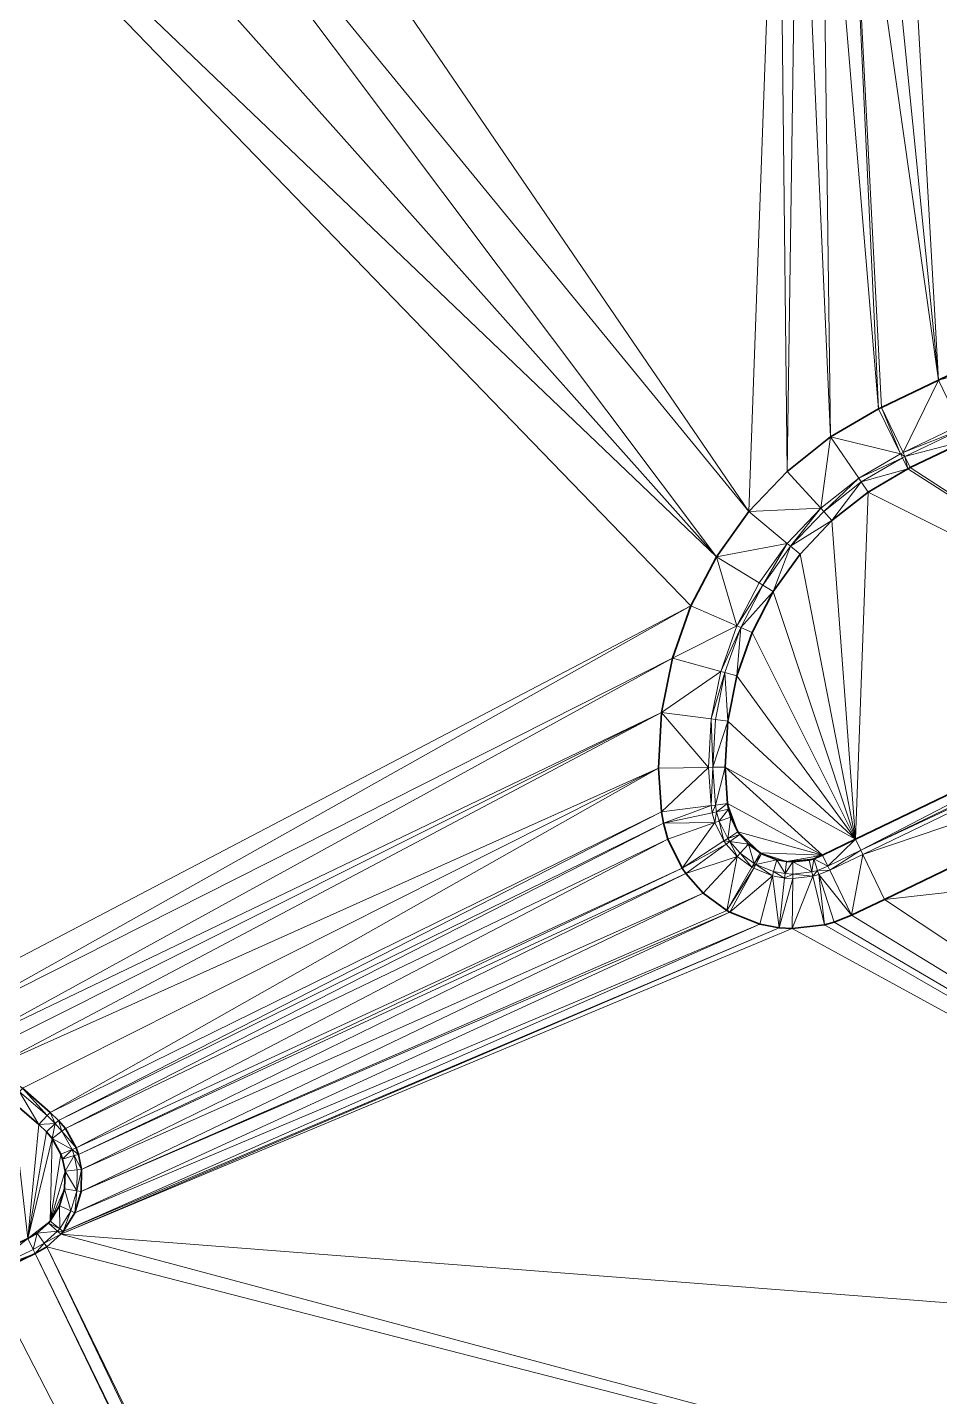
# Model space of a CAD drawing. Header units: metres. Extents: x 246428 to 246884, y 7418966 to 7419490.
# Drawn here: x 246597.16 to 246605.38, y 7419373.82 to 7419386.15 of the extents above; entities that cross this region are included whole.
import ezdxf

# ---------------------------------------------------------------- set-up
doc = ezdxf.new("R2010")
doc.units = ezdxf.units.M
doc.linetypes.add('blank name', pattern=[0])
doc.layers.add('_12D_UNMAPPED', color=7, linetype='Continuous')
for name, color, linetype, lineweight, true_color in [('KERB_BACK', 7, 'Continuous', 35, 0x5fd2ff), ('KERB_LINE', 7, 'Continuous', 18, 0xb9b9b9), ('KERB_LIP', 7, 'Continuous', 35, 0x5fd2ff), ('KERB_TOP', 7, 'Continuous', 18, 0xb9b9b9)]:
    doc.layers.add(name, color=color, linetype=linetype, lineweight=lineweight, true_color=true_color)

msp = doc.modelspace()

# ---------------------------------------------------------------- linework, layer by layer
at = {"layer": '_12D_UNMAPPED', "color": 3, "linetype": 'blank name', "lineweight": 0}
for points in [[(246596.469, 7419390.562, 32.833), (246597.369, 7419390.996, 32.858), (246603.657, 7419381.79, 33.062)], [(246603.657, 7419381.79, 33.062), (246597.369, 7419390.996, 32.858), (246603.926, 7419389.2, 33.049)], [(246595.568, 7419390.128, 32.809), (246596.469, 7419390.562, 32.833), (246603.366, 7419381.383, 33.054)], [(246596.469, 7419390.562, 32.833), (246603.657, 7419381.79, 33.062), (246603.366, 7419381.383, 33.054)], [(246594.667, 7419389.693, 32.785), (246595.568, 7419390.128, 32.809), (246603.366, 7419381.383, 33.054)], [(246595.918, 7419377.162, 32.854), (246594.667, 7419389.693, 32.785), (246603.136, 7419380.94, 33.05)], [(246594.667, 7419389.693, 32.785), (246603.366, 7419381.383, 33.054), (246603.136, 7419380.94, 33.05)], [(246604.002, 7419382.151, 33.07), (246603.657, 7419381.79, 33.062), (246603.926, 7419389.2, 33.049)], [(246604.002, 7419382.151, 33.07), (246603.926, 7419389.2, 33.049), (246604.101, 7419389.022, 33.055)], [(246604.394, 7419382.461, 33.081), (246604.002, 7419382.151, 33.07), (246604.101, 7419389.022, 33.055)], [(246604.394, 7419382.461, 33.081), (246604.101, 7419389.022, 33.055), (246604.309, 7419388.884, 33.061)], [(246604.825, 7419382.713, 33.092), (246604.309, 7419388.884, 33.061), (246604.541, 7419388.792, 33.067)], [(246604.825, 7419382.713, 33.092), (246604.394, 7419382.461, 33.081), (246604.309, 7419388.884, 33.061)], [(246605.366, 7419382.973, 33.107), (246604.851, 7419382.725, 33.093), (246604.541, 7419388.792, 33.067)], [(246605.366, 7419382.973, 33.107), (246604.541, 7419388.792, 33.067), (246604.787, 7419388.751, 33.074)], [(246604.851, 7419382.725, 33.093), (246604.825, 7419382.713, 33.092), (246604.541, 7419388.792, 33.067)], [(246607.527, 7419384.016, 33.191), (246605.037, 7419388.761, 33.081), (246605.279, 7419388.822, 33.088)], [(246607.527, 7419384.016, 33.191), (246605.279, 7419388.822, 33.088), (246605.386, 7419388.867, 33.091)], [(246605.366, 7419382.973, 33.107), (246604.787, 7419388.751, 33.074), (246605.037, 7419388.761, 33.081)], [(246607.527, 7419384.016, 33.191), (246605.366, 7419382.973, 33.107), (246605.037, 7419388.761, 33.081)], [(246605.366, 7419382.973, 33.107), (246607.527, 7419384.016, 33.191), (246607.723, 7419383.611, 33.205)], [(246605.366, 7419382.973, 33.107), (246607.723, 7419383.611, 33.205), (246605.561, 7419382.568, 33.121)], [(246604.851, 7419382.725, 33.093), (246605.366, 7419382.973, 33.107), (246605.046, 7419382.32, 33.107)], [(246605.366, 7419382.973, 33.107), (246605.561, 7419382.568, 33.121), (246605.046, 7419382.32, 33.107)], [(246604.394, 7419382.461, 33.081), (246604.825, 7419382.713, 33.092), (246605.024, 7419382.309, 33.106)], [(246604.825, 7419382.713, 33.092), (246604.851, 7419382.725, 33.093), (246605.024, 7419382.309, 33.106)], [(246604.851, 7419382.725, 33.093), (246605.046, 7419382.32, 33.107), (246605.024, 7419382.309, 33.106)], [(246605.046, 7419382.32, 33.107), (246605.561, 7419382.568, 33.121), (246605.578, 7419382.532, 33.271)], [(246605.046, 7419382.32, 33.107), (246605.578, 7419382.532, 33.271), (246605.063, 7419382.284, 33.257)], [(246605.063, 7419382.284, 33.257), (246605.578, 7419382.532, 33.271), (246605.626, 7419382.433, 33.271)], [(246604.002, 7419382.151, 33.07), (246604.394, 7419382.461, 33.081), (246604.305, 7419381.819, 33.084)], [(246604.394, 7419382.461, 33.081), (246604.647, 7419382.089, 33.095), (246604.305, 7419381.819, 33.084)], [(246604.394, 7419382.461, 33.081), (246605.024, 7419382.309, 33.106), (246604.647, 7419382.089, 33.095)], [(246605.063, 7419382.284, 33.257), (246605.626, 7419382.433, 33.271), (246605.111, 7419382.185, 33.257)], [(246605.111, 7419382.185, 33.257), (246605.626, 7419382.433, 33.271), (246607.859, 7419380.401, 33.357)], [(246604.647, 7419382.089, 33.095), (246605.024, 7419382.309, 33.106), (246605.042, 7419382.273, 33.256)], [(246604.647, 7419382.089, 33.095), (246605.042, 7419382.273, 33.256), (246604.669, 7419382.056, 33.245)], [(246604.669, 7419382.056, 33.245), (246605.042, 7419382.273, 33.256), (246605.09, 7419382.174, 33.256)], [(246605.024, 7419382.309, 33.106), (246605.046, 7419382.32, 33.107), (246605.063, 7419382.284, 33.257)], [(246605.024, 7419382.309, 33.106), (246605.063, 7419382.284, 33.257), (246605.042, 7419382.273, 33.256)], [(246605.042, 7419382.273, 33.256), (246605.063, 7419382.284, 33.257), (246605.09, 7419382.174, 33.256)], [(246605.063, 7419382.284, 33.257), (246605.111, 7419382.185, 33.257), (246605.09, 7419382.174, 33.256)], [(246603.657, 7419381.79, 33.062), (246604.002, 7419382.151, 33.07), (246604.305, 7419381.819, 33.084)], [(246604.669, 7419382.056, 33.245), (246605.09, 7419382.174, 33.256), (246604.731, 7419381.965, 33.245)], [(246604.731, 7419381.965, 33.245), (246605.09, 7419382.174, 33.256), (246607.859, 7419380.401, 33.357)], [(246605.09, 7419382.174, 33.256), (246605.111, 7419382.185, 33.257), (246607.859, 7419380.401, 33.357)], [(246604.305, 7419381.819, 33.084), (246604.647, 7419382.089, 33.095), (246604.332, 7419381.789, 33.234)], [(246604.647, 7419382.089, 33.095), (246604.669, 7419382.056, 33.245), (246604.332, 7419381.789, 33.234)], [(246604.332, 7419381.789, 33.234), (246604.669, 7419382.056, 33.245), (246604.406, 7419381.708, 33.234)], [(246604.669, 7419382.056, 33.245), (246604.731, 7419381.965, 33.245), (246604.406, 7419381.708, 33.234)], [(246604.406, 7419381.708, 33.234), (246604.731, 7419381.965, 33.245), (246604.619, 7419378.839, 33.27)], [(246604.619, 7419378.839, 33.27), (246604.731, 7419381.965, 33.245), (246607.859, 7419380.401, 33.357)], [(246603.366, 7419381.383, 33.054), (246603.657, 7419381.79, 33.062), (246604.004, 7419381.503, 33.076)], [(246603.657, 7419381.79, 33.062), (246604.305, 7419381.819, 33.084), (246604.004, 7419381.503, 33.076)], [(246604.004, 7419381.503, 33.076), (246604.305, 7419381.819, 33.084), (246604.034, 7419381.477, 33.226)], [(246604.305, 7419381.819, 33.084), (246604.332, 7419381.789, 33.234), (246604.034, 7419381.477, 33.226)], [(246604.034, 7419381.477, 33.226), (246604.332, 7419381.789, 33.234), (246604.406, 7419381.708, 33.234)], [(246604.034, 7419381.477, 33.226), (246604.406, 7419381.708, 33.234), (246604.119, 7419381.407, 33.226)], [(246604.119, 7419381.407, 33.226), (246604.406, 7419381.708, 33.234), (246604.619, 7419378.839, 33.27)], [(246603.366, 7419381.383, 33.054), (246604.004, 7419381.503, 33.076), (246603.75, 7419381.148, 33.068)], [(246603.75, 7419381.148, 33.068), (246604.004, 7419381.503, 33.076), (246603.784, 7419381.127, 33.218)], [(246604.004, 7419381.503, 33.076), (246604.034, 7419381.477, 33.226), (246603.784, 7419381.127, 33.218)], [(246603.784, 7419381.127, 33.218), (246604.034, 7419381.477, 33.226), (246603.878, 7419381.07, 33.218)], [(246604.034, 7419381.477, 33.226), (246604.119, 7419381.407, 33.226), (246603.878, 7419381.07, 33.218)], [(246603.878, 7419381.07, 33.218), (246604.119, 7419381.407, 33.226), (246604.619, 7419378.839, 33.27)], [(246603.136, 7419380.94, 33.05), (246603.366, 7419381.383, 33.054), (246603.549, 7419380.761, 33.064)], [(246603.366, 7419381.383, 33.054), (246603.75, 7419381.148, 33.068), (246603.549, 7419380.761, 33.064)], [(246603.549, 7419380.761, 33.064), (246603.75, 7419381.148, 33.068), (246603.784, 7419381.127, 33.218)], [(246603.549, 7419380.761, 33.064), (246603.784, 7419381.127, 33.218), (246603.585, 7419380.745, 33.214)], [(246603.585, 7419380.745, 33.214), (246603.784, 7419381.127, 33.218), (246603.878, 7419381.07, 33.218)], [(246603.585, 7419380.745, 33.214), (246603.878, 7419381.07, 33.218), (246603.686, 7419380.701, 33.214)], [(246603.686, 7419380.701, 33.214), (246603.878, 7419381.07, 33.218), (246604.619, 7419378.839, 33.27)], [(246596.238, 7419377.07, 32.863), (246595.918, 7419377.162, 32.854), (246603.136, 7419380.94, 33.05)], [(246596.238, 7419377.07, 32.863), (246603.136, 7419380.94, 33.05), (246602.97, 7419380.469, 33.046)], [(246602.97, 7419380.469, 33.046), (246603.136, 7419380.94, 33.05), (246603.549, 7419380.761, 33.064)], [(246602.97, 7419380.469, 33.046), (246603.549, 7419380.761, 33.064), (246603.404, 7419380.35, 33.06)], [(246603.404, 7419380.35, 33.06), (246603.549, 7419380.761, 33.064), (246603.585, 7419380.745, 33.214)], [(246603.404, 7419380.35, 33.06), (246603.585, 7419380.745, 33.214), (246603.442, 7419380.339, 33.21)], [(246603.442, 7419380.339, 33.21), (246603.585, 7419380.745, 33.214), (246603.548, 7419380.31, 33.21)], [(246603.585, 7419380.745, 33.214), (246603.686, 7419380.701, 33.214), (246603.548, 7419380.31, 33.21)], [(246603.548, 7419380.31, 33.21), (246603.686, 7419380.701, 33.214), (246604.619, 7419378.839, 33.27)], [(246596.547, 7419376.945, 32.873), (246596.238, 7419377.07, 32.863), (246602.97, 7419380.469, 33.046)], [(246596.547, 7419376.945, 32.873), (246602.97, 7419380.469, 33.046), (246602.871, 7419379.979, 33.045)], [(246602.871, 7419379.979, 33.045), (246602.97, 7419380.469, 33.046), (246603.404, 7419380.35, 33.06)], [(246602.871, 7419379.979, 33.045), (246603.404, 7419380.35, 33.06), (246603.318, 7419379.922, 33.059)], [(246603.318, 7419379.922, 33.059), (246603.404, 7419380.35, 33.06), (246603.442, 7419380.339, 33.21)], [(246603.318, 7419379.922, 33.059), (246603.442, 7419380.339, 33.21), (246603.357, 7419379.917, 33.209)], [(246603.357, 7419379.917, 33.209), (246603.442, 7419380.339, 33.21), (246603.467, 7419379.903, 33.209)], [(246603.442, 7419380.339, 33.21), (246603.548, 7419380.31, 33.21), (246603.467, 7419379.903, 33.209)], [(246603.467, 7419379.903, 33.209), (246603.548, 7419380.31, 33.21), (246604.619, 7419378.839, 33.27)], [(246604.667, 7419378.74, 33.27), (246604.619, 7419378.839, 33.27), (246607.859, 7419380.401, 33.357)], [(246607.906, 7419380.302, 33.357), (246604.667, 7419378.74, 33.27), (246607.859, 7419380.401, 33.357)], [(246607.924, 7419380.266, 33.207), (246604.667, 7419378.74, 33.27), (246607.906, 7419380.302, 33.357)], [(246607.924, 7419380.266, 33.207), (246604.684, 7419378.703, 33.12), (246604.667, 7419378.74, 33.27)], [(246608.119, 7419379.861, 33.193), (246604.684, 7419378.703, 33.12), (246607.924, 7419380.266, 33.207)], [(246596.675, 7419376.881, 32.877), (246596.547, 7419376.945, 32.873), (246602.871, 7419379.979, 33.045)], [(246596.84, 7419376.786, 32.881), (246596.675, 7419376.881, 32.877), (246602.871, 7419379.979, 33.045)], [(246596.84, 7419376.786, 32.881), (246602.871, 7419379.979, 33.045), (246602.843, 7419379.48, 33.045)], [(246602.843, 7419379.48, 33.045), (246602.871, 7419379.979, 33.045), (246603.293, 7419379.486, 33.059)], [(246602.871, 7419379.979, 33.045), (246603.318, 7419379.922, 33.059), (246603.293, 7419379.486, 33.059)], [(246603.293, 7419379.486, 33.059), (246603.318, 7419379.922, 33.059), (246603.333, 7419379.487, 33.209)], [(246603.318, 7419379.922, 33.059), (246603.357, 7419379.917, 33.209), (246603.333, 7419379.487, 33.209)], [(246603.333, 7419379.487, 33.209), (246603.357, 7419379.917, 33.209), (246603.467, 7419379.903, 33.209)], [(246603.333, 7419379.487, 33.209), (246603.467, 7419379.903, 33.209), (246603.443, 7419379.488, 33.209)], [(246603.443, 7419379.488, 33.209), (246603.467, 7419379.903, 33.209), (246604.619, 7419378.839, 33.27)], [(246608.119, 7419379.861, 33.193), (246604.88, 7419378.298, 33.106), (246604.684, 7419378.703, 33.12)], [(246604.88, 7419378.298, 33.106), (246608.119, 7419379.861, 33.193), (246608.827, 7419378.739, 33.216)], [(246597.115, 7419376.598, 32.889), (246596.84, 7419376.786, 32.881), (246602.843, 7419379.48, 33.045)], [(246597.367, 7419376.38, 32.898), (246597.115, 7419376.598, 32.889), (246602.843, 7419379.48, 33.045)], [(246597.367, 7419376.38, 32.898), (246602.843, 7419379.48, 33.045), (246602.87, 7419379.086, 33.046)], [(246602.87, 7419379.086, 33.046), (246602.843, 7419379.48, 33.045), (246603.293, 7419379.486, 33.059)], [(246602.87, 7419379.086, 33.046), (246603.293, 7419379.486, 33.059), (246603.317, 7419379.142, 33.06)], [(246603.317, 7419379.142, 33.06), (246603.293, 7419379.486, 33.059), (246603.333, 7419379.487, 33.209)], [(246603.317, 7419379.142, 33.06), (246603.333, 7419379.487, 33.209), (246603.356, 7419379.147, 33.21)], [(246603.356, 7419379.147, 33.21), (246603.333, 7419379.487, 33.209), (246603.443, 7419379.488, 33.209)], [(246603.356, 7419379.147, 33.21), (246603.443, 7419379.488, 33.209), (246603.465, 7419379.161, 33.21)], [(246604.321, 7419378.695, 33.262), (246603.443, 7419379.488, 33.209), (246604.619, 7419378.839, 33.27)], [(246603.465, 7419379.161, 33.21), (246603.443, 7419379.488, 33.209), (246604.321, 7419378.695, 33.262)], [(246597.44, 7419376.308, 32.9), (246597.367, 7419376.38, 32.898), (246602.87, 7419379.086, 33.046)], [(246597.44, 7419376.308, 32.9), (246602.87, 7419379.086, 33.046), (246602.888, 7419378.983, 33.047)], [(246602.888, 7419378.983, 33.047), (246602.87, 7419379.086, 33.046), (246603.317, 7419379.142, 33.06)], [(246602.888, 7419378.983, 33.047), (246603.317, 7419379.142, 33.06), (246603.328, 7419379.078, 33.061)], [(246602.888, 7419378.983, 33.047), (246603.328, 7419379.078, 33.061), (246603.352, 7419378.989, 33.063)], [(246603.328, 7419379.078, 33.061), (246603.317, 7419379.142, 33.06), (246603.356, 7419379.147, 33.21)], [(246603.328, 7419379.078, 33.061), (246603.356, 7419379.147, 33.21), (246603.367, 7419379.086, 33.211)], [(246603.352, 7419378.989, 33.063), (246603.328, 7419379.078, 33.061), (246603.367, 7419379.086, 33.211)], [(246603.352, 7419378.989, 33.063), (246603.367, 7419379.086, 33.211), (246603.39, 7419379.002, 33.213)], [(246603.367, 7419379.086, 33.211), (246603.356, 7419379.147, 33.21), (246603.465, 7419379.161, 33.21)], [(246603.367, 7419379.086, 33.211), (246603.465, 7419379.161, 33.21), (246603.474, 7419379.109, 33.211)], [(246603.39, 7419379.002, 33.213), (246603.367, 7419379.086, 33.211), (246603.474, 7419379.109, 33.211)], [(246603.39, 7419379.002, 33.213), (246603.474, 7419379.109, 33.211), (246603.494, 7419379.039, 33.213)], [(246603.474, 7419379.109, 33.211), (246603.465, 7419379.161, 33.21), (246603.559, 7419378.907, 33.217)], [(246603.559, 7419378.907, 33.217), (246603.465, 7419379.161, 33.21), (246604.321, 7419378.695, 33.262)], [(246603.494, 7419379.039, 33.213), (246603.474, 7419379.109, 33.211), (246603.559, 7419378.907, 33.217)], [(246597.504, 7419376.234, 32.902), (246597.44, 7419376.308, 32.9), (246602.888, 7419378.983, 33.047)], [(246597.504, 7419376.234, 32.902), (246602.888, 7419378.983, 33.047), (246602.927, 7419378.841, 33.049)], [(246602.927, 7419378.841, 33.049), (246602.888, 7419378.983, 33.047), (246603.352, 7419378.989, 33.063)], [(246603.057, 7419378.578, 33.053), (246602.927, 7419378.841, 33.049), (246603.352, 7419378.989, 33.063)], [(246603.057, 7419378.578, 33.053), (246603.352, 7419378.989, 33.063), (246603.433, 7419378.825, 33.067)], [(246603.433, 7419378.825, 33.067), (246603.352, 7419378.989, 33.063), (246603.39, 7419379.002, 33.213)], [(246603.467, 7419378.847, 33.217), (246603.39, 7419379.002, 33.213), (246603.494, 7419379.039, 33.213)], [(246603.433, 7419378.825, 33.067), (246603.39, 7419379.002, 33.213), (246603.467, 7419378.847, 33.217)], [(246603.467, 7419378.847, 33.217), (246603.494, 7419379.039, 33.213), (246603.559, 7419378.907, 33.217)], [(246597.601, 7419376.06, 32.905), (246597.504, 7419376.234, 32.902), (246602.927, 7419378.841, 33.049)], [(246597.601, 7419376.06, 32.905), (246602.927, 7419378.841, 33.049), (246603.057, 7419378.578, 33.053)], [(246603.057, 7419378.578, 33.053), (246603.433, 7419378.825, 33.067), (246603.454, 7419378.794, 33.068)], [(246603.433, 7419378.825, 33.067), (246603.467, 7419378.847, 33.217), (246603.487, 7419378.818, 33.218)], [(246603.454, 7419378.794, 33.068), (246603.433, 7419378.825, 33.067), (246603.487, 7419378.818, 33.218)], [(246603.552, 7419378.685, 33.074), (246603.454, 7419378.794, 33.068), (246603.487, 7419378.818, 33.218)], [(246603.467, 7419378.847, 33.217), (246603.559, 7419378.907, 33.217), (246603.576, 7419378.883, 33.218)], [(246603.487, 7419378.818, 33.218), (246603.467, 7419378.847, 33.217), (246603.576, 7419378.883, 33.218)], [(246603.487, 7419378.818, 33.218), (246603.576, 7419378.883, 33.218), (246603.654, 7419378.795, 33.224)], [(246603.552, 7419378.685, 33.074), (246603.487, 7419378.818, 33.218), (246603.579, 7419378.714, 33.224)], [(246603.579, 7419378.714, 33.224), (246603.487, 7419378.818, 33.218), (246603.654, 7419378.795, 33.224)], [(246603.576, 7419378.883, 33.218), (246603.559, 7419378.907, 33.217), (246603.654, 7419378.795, 33.224)], [(246603.654, 7419378.795, 33.224), (246603.559, 7419378.907, 33.217), (246603.76, 7419378.716, 33.23)], [(246603.76, 7419378.716, 33.23), (246603.559, 7419378.907, 33.217), (246604.321, 7419378.695, 33.262)], [(246604.369, 7419378.596, 33.262), (246604.321, 7419378.695, 33.262), (246604.619, 7419378.839, 33.27)], [(246604.667, 7419378.74, 33.27), (246604.369, 7419378.596, 33.262), (246604.619, 7419378.839, 33.27)], [(246603.09, 7419378.53, 33.054), (246603.057, 7419378.578, 33.053), (246603.454, 7419378.794, 33.068)], [(246603.09, 7419378.53, 33.054), (246603.454, 7419378.794, 33.068), (246603.552, 7419378.685, 33.074)], [(246603.246, 7419378.354, 33.06), (246603.09, 7419378.53, 33.054), (246603.552, 7419378.685, 33.074)], [(246603.459, 7419378.197, 33.066), (246603.246, 7419378.354, 33.06), (246603.552, 7419378.685, 33.074)], [(246603.459, 7419378.197, 33.066), (246603.552, 7419378.685, 33.074), (246603.685, 7419378.587, 33.08)], [(246603.685, 7419378.587, 33.08), (246603.552, 7419378.685, 33.074), (246603.579, 7419378.714, 33.224)], [(246603.705, 7419378.621, 33.23), (246603.579, 7419378.714, 33.224), (246603.654, 7419378.795, 33.224)], [(246603.685, 7419378.587, 33.08), (246603.579, 7419378.714, 33.224), (246603.705, 7419378.621, 33.23)], [(246603.705, 7419378.621, 33.23), (246603.654, 7419378.795, 33.224), (246603.76, 7419378.716, 33.23)], [(246603.705, 7419378.621, 33.23), (246603.76, 7419378.716, 33.23), (246603.773, 7419378.709, 33.23)], [(246603.72, 7419378.613, 33.23), (246603.705, 7419378.621, 33.23), (246603.773, 7419378.709, 33.23)], [(246603.72, 7419378.613, 33.23), (246603.773, 7419378.709, 33.23), (246603.909, 7419378.655, 33.239)], [(246603.773, 7419378.709, 33.23), (246603.76, 7419378.716, 33.23), (246603.909, 7419378.655, 33.239)], [(246603.909, 7419378.655, 33.239), (246603.76, 7419378.716, 33.23), (246603.996, 7419378.639, 33.243)], [(246603.996, 7419378.639, 33.243), (246603.76, 7419378.716, 33.23), (246604.321, 7419378.695, 33.262)], [(246604.243, 7419378.664, 33.257), (246603.996, 7419378.639, 33.243), (246604.321, 7419378.695, 33.262)], [(246604.369, 7419378.596, 33.262), (246604.243, 7419378.664, 33.257), (246604.321, 7419378.695, 33.262)], [(246604.387, 7419378.56, 33.112), (246604.369, 7419378.596, 33.262), (246604.667, 7419378.74, 33.27)], [(246604.684, 7419378.703, 33.12), (246604.387, 7419378.56, 33.112), (246604.667, 7419378.74, 33.27)], [(246604.582, 7419378.155, 33.098), (246604.387, 7419378.56, 33.112), (246604.684, 7419378.703, 33.12)], [(246604.88, 7419378.298, 33.106), (246604.582, 7419378.155, 33.098), (246604.684, 7419378.703, 33.12)], [(246610.999, 7419374.235, 33.29), (246604.88, 7419378.298, 33.106), (246608.827, 7419378.739, 33.216)], [(246597.621, 7419376.002, 32.906), (246597.601, 7419376.06, 32.905), (246603.057, 7419378.578, 33.053)], [(246597.621, 7419376.002, 32.906), (246603.057, 7419378.578, 33.053), (246603.09, 7419378.53, 33.054)], [(246603.459, 7419378.197, 33.066), (246603.685, 7419378.587, 33.08), (246603.701, 7419378.578, 33.08)], [(246603.485, 7419378.183, 33.066), (246603.459, 7419378.197, 33.066), (246603.701, 7419378.578, 33.08)], [(246603.485, 7419378.183, 33.066), (246603.701, 7419378.578, 33.08), (246603.871, 7419378.51, 33.089)], [(246603.685, 7419378.587, 33.08), (246603.705, 7419378.621, 33.23), (246603.72, 7419378.613, 33.23)], [(246603.701, 7419378.578, 33.08), (246603.685, 7419378.587, 33.08), (246603.72, 7419378.613, 33.23)], [(246603.871, 7419378.51, 33.089), (246603.701, 7419378.578, 33.08), (246603.72, 7419378.613, 33.23)], [(246603.881, 7419378.549, 33.239), (246603.72, 7419378.613, 33.23), (246603.909, 7419378.655, 33.239)], [(246603.871, 7419378.51, 33.089), (246603.72, 7419378.613, 33.23), (246603.881, 7419378.549, 33.239)], [(246603.984, 7419378.53, 33.243), (246603.881, 7419378.549, 33.239), (246603.909, 7419378.655, 33.239)], [(246603.984, 7419378.53, 33.243), (246603.909, 7419378.655, 33.239), (246603.996, 7419378.639, 33.243)], [(246603.984, 7419378.53, 33.243), (246603.996, 7419378.639, 33.243), (246604.054, 7419378.636, 33.247)], [(246604.053, 7419378.526, 33.247), (246603.984, 7419378.53, 33.243), (246604.054, 7419378.636, 33.247)], [(246604.2, 7419378.652, 33.255), (246603.996, 7419378.639, 33.243), (246604.243, 7419378.664, 33.257)], [(246604.054, 7419378.636, 33.247), (246603.996, 7419378.639, 33.243), (246604.2, 7419378.652, 33.255)], [(246604.226, 7419378.545, 33.255), (246604.053, 7419378.526, 33.247), (246604.054, 7419378.636, 33.247)], [(246604.226, 7419378.545, 33.255), (246604.054, 7419378.636, 33.247), (246604.2, 7419378.652, 33.255)], [(246604.226, 7419378.545, 33.255), (246604.2, 7419378.652, 33.255), (246604.243, 7419378.664, 33.257)], [(246604.276, 7419378.559, 33.257), (246604.226, 7419378.545, 33.255), (246604.243, 7419378.664, 33.257)], [(246604.235, 7419378.506, 33.105), (246604.226, 7419378.545, 33.255), (246604.276, 7419378.559, 33.257)], [(246604.288, 7419378.521, 33.107), (246604.235, 7419378.506, 33.105), (246604.276, 7419378.559, 33.257)], [(246604.369, 7419378.596, 33.262), (246604.276, 7419378.559, 33.257), (246604.243, 7419378.664, 33.257)], [(246604.387, 7419378.56, 33.112), (246604.276, 7419378.559, 33.257), (246604.369, 7419378.596, 33.262)], [(246604.387, 7419378.56, 33.112), (246604.288, 7419378.521, 33.107), (246604.276, 7419378.559, 33.257)], [(246604.582, 7419378.155, 33.098), (246604.288, 7419378.521, 33.107), (246604.387, 7419378.56, 33.112)], [(246597.649, 7419375.867, 32.906), (246597.621, 7419376.002, 32.906), (246603.09, 7419378.53, 33.054)], [(246597.649, 7419375.867, 32.906), (246603.09, 7419378.53, 33.054), (246603.246, 7419378.354, 33.06)], [(246603.757, 7419378.075, 33.075), (246603.485, 7419378.183, 33.066), (246603.871, 7419378.51, 33.089)], [(246603.931, 7419378.043, 33.079), (246603.757, 7419378.075, 33.075), (246603.871, 7419378.51, 33.089)], [(246603.979, 7419378.49, 33.093), (246603.871, 7419378.51, 33.089), (246603.881, 7419378.549, 33.239)], [(246603.931, 7419378.043, 33.079), (246603.871, 7419378.51, 33.089), (246603.979, 7419378.49, 33.093)], [(246603.979, 7419378.49, 33.093), (246603.881, 7419378.549, 33.239), (246603.984, 7419378.53, 33.243)], [(246603.931, 7419378.043, 33.079), (246603.979, 7419378.49, 33.093), (246604.053, 7419378.486, 33.097)], [(246604.048, 7419378.036, 33.083), (246603.931, 7419378.043, 33.079), (246604.053, 7419378.486, 33.097)], [(246603.979, 7419378.49, 33.093), (246603.984, 7419378.53, 33.243), (246604.053, 7419378.526, 33.247)], [(246604.053, 7419378.486, 33.097), (246603.979, 7419378.49, 33.093), (246604.053, 7419378.526, 33.247)], [(246604.34, 7419378.068, 33.091), (246604.048, 7419378.036, 33.083), (246604.235, 7419378.506, 33.105)], [(246604.048, 7419378.036, 33.083), (246604.053, 7419378.486, 33.097), (246604.235, 7419378.506, 33.105)], [(246604.235, 7419378.506, 33.105), (246604.053, 7419378.526, 33.247), (246604.226, 7419378.545, 33.255)], [(246604.235, 7419378.506, 33.105), (246604.053, 7419378.486, 33.097), (246604.053, 7419378.526, 33.247)], [(246604.34, 7419378.068, 33.091), (246604.235, 7419378.506, 33.105), (246604.288, 7419378.521, 33.107)], [(246604.425, 7419378.092, 33.093), (246604.34, 7419378.068, 33.091), (246604.288, 7419378.521, 33.107)], [(246604.582, 7419378.155, 33.098), (246604.425, 7419378.092, 33.093), (246604.288, 7419378.521, 33.107)], [(246597.645, 7419375.668, 32.905), (246597.649, 7419375.867, 32.906), (246603.246, 7419378.354, 33.06)], [(246597.645, 7419375.668, 32.905), (246603.246, 7419378.354, 33.06), (246603.459, 7419378.197, 33.066)], [(246597.645, 7419375.668, 32.905), (246603.459, 7419378.197, 33.066), (246603.485, 7419378.183, 33.066)], [(246610.999, 7419374.235, 33.29), (246604.582, 7419378.155, 33.098), (246604.88, 7419378.298, 33.106)], [(246597.483, 7419375.307, 32.904), (246597.588, 7419375.476, 32.904), (246603.757, 7419378.075, 33.075)], [(246597.483, 7419375.307, 32.904), (246603.757, 7419378.075, 33.075), (246603.931, 7419378.043, 33.079)], [(246597.588, 7419375.476, 32.904), (246603.485, 7419378.183, 33.066), (246603.757, 7419378.075, 33.075)], [(246597.588, 7419375.476, 32.904), (246597.645, 7419375.668, 32.905), (246603.485, 7419378.183, 33.066)], [(246610.999, 7419374.235, 33.29), (246604.048, 7419378.036, 33.083), (246604.34, 7419378.068, 33.091)], [(246610.999, 7419374.235, 33.29), (246604.34, 7419378.068, 33.091), (246604.425, 7419378.092, 33.093)], [(246610.999, 7419374.235, 33.29), (246604.425, 7419378.092, 33.093), (246604.582, 7419378.155, 33.098)], [(246597.462, 7419375.284, 32.903), (246597.483, 7419375.307, 32.904), (246603.931, 7419378.043, 33.079)], [(246597.462, 7419375.284, 32.903), (246603.931, 7419378.043, 33.079), (246604.048, 7419378.036, 33.083)], [(246610.999, 7419374.235, 33.29), (246597.462, 7419375.284, 32.903), (246604.048, 7419378.036, 33.083)], [(246597.115, 7419376.598, 32.889), (246597.34, 7419376.352, 33.048), (246597.09, 7419376.566, 33.039)], [(246597.115, 7419376.598, 32.889), (246597.367, 7419376.38, 32.898), (246597.34, 7419376.352, 33.048)], [(246597.164, 7419375.244, 33.047), (246596.736, 7419375.037, 33.036), (246597.023, 7419376.479, 33.039)], [(246597.09, 7419376.566, 33.039), (246597.264, 7419376.272, 33.048), (246597.023, 7419376.479, 33.039)], [(246597.264, 7419376.272, 33.048), (246597.164, 7419375.244, 33.047), (246597.023, 7419376.479, 33.039)], [(246597.09, 7419376.566, 33.039), (246597.34, 7419376.352, 33.048), (246597.264, 7419376.272, 33.048)], [(246597.34, 7419376.352, 33.048), (246597.411, 7419376.281, 33.05), (246597.264, 7419376.272, 33.048)], [(246597.367, 7419376.38, 32.898), (246597.411, 7419376.281, 33.05), (246597.34, 7419376.352, 33.048)], [(246597.367, 7419376.38, 32.898), (246597.44, 7419376.308, 32.9), (246597.411, 7419376.281, 33.05)], [(246597.333, 7419376.204, 33.05), (246597.164, 7419375.244, 33.047), (246597.264, 7419376.272, 33.048)], [(246597.411, 7419376.281, 33.05), (246597.333, 7419376.204, 33.05), (246597.264, 7419376.272, 33.048)], [(246597.411, 7419376.281, 33.05), (246597.384, 7419376.144, 33.052), (246597.333, 7419376.204, 33.05)], [(246597.411, 7419376.281, 33.05), (246597.472, 7419376.21, 33.052), (246597.384, 7419376.144, 33.052)], [(246597.44, 7419376.308, 32.9), (246597.472, 7419376.21, 33.052), (246597.411, 7419376.281, 33.05)], [(246597.44, 7419376.308, 32.9), (246597.504, 7419376.234, 32.902), (246597.472, 7419376.21, 33.052)], [(246597.504, 7419376.234, 32.902), (246597.601, 7419376.06, 32.905), (246597.472, 7419376.21, 33.052)], [(246597.384, 7419376.144, 33.052), (246597.164, 7419375.244, 33.047), (246597.333, 7419376.204, 33.05)], [(246597.367, 7419375.402, 33.054), (246597.164, 7419375.244, 33.047), (246597.384, 7419376.144, 33.052)], [(246597.462, 7419376.005, 33.055), (246597.367, 7419375.402, 33.054), (246597.384, 7419376.144, 33.052)], [(246597.472, 7419376.21, 33.052), (246597.564, 7419376.046, 33.055), (246597.384, 7419376.144, 33.052)], [(246597.564, 7419376.046, 33.055), (246597.462, 7419376.005, 33.055), (246597.384, 7419376.144, 33.052)], [(246597.601, 7419376.06, 32.905), (246597.564, 7419376.046, 33.055), (246597.472, 7419376.21, 33.052)], [(246597.5, 7419375.85, 33.056), (246597.367, 7419375.402, 33.054), (246597.462, 7419376.005, 33.055)], [(246597.564, 7419376.046, 33.055), (246597.478, 7419375.959, 33.056), (246597.462, 7419376.005, 33.055)], [(246597.478, 7419375.959, 33.056), (246597.5, 7419375.85, 33.056), (246597.462, 7419376.005, 33.055)], [(246597.564, 7419376.046, 33.055), (246597.583, 7419375.991, 33.056), (246597.478, 7419375.959, 33.056)], [(246597.583, 7419375.991, 33.056), (246597.5, 7419375.85, 33.056), (246597.478, 7419375.959, 33.056)], [(246597.583, 7419375.991, 33.056), (246597.609, 7419375.863, 33.056), (246597.5, 7419375.85, 33.056)], [(246597.601, 7419376.06, 32.905), (246597.621, 7419376.002, 32.906), (246597.564, 7419376.046, 33.055)], [(246597.621, 7419376.002, 32.906), (246597.583, 7419375.991, 33.056), (246597.564, 7419376.046, 33.055)], [(246597.621, 7419376.002, 32.906), (246597.649, 7419375.867, 32.906), (246597.583, 7419375.991, 33.056)], [(246597.649, 7419375.867, 32.906), (246597.609, 7419375.863, 33.056), (246597.583, 7419375.991, 33.056)], [(246597.496, 7419375.691, 33.055), (246597.367, 7419375.402, 33.054), (246597.5, 7419375.85, 33.056)], [(246597.605, 7419375.674, 33.055), (246597.496, 7419375.691, 33.055), (246597.5, 7419375.85, 33.056)], [(246597.609, 7419375.863, 33.056), (246597.605, 7419375.674, 33.055), (246597.5, 7419375.85, 33.056)], [(246597.649, 7419375.867, 32.906), (246597.605, 7419375.674, 33.055), (246597.609, 7419375.863, 33.056)], [(246597.649, 7419375.867, 32.906), (246597.645, 7419375.668, 32.905), (246597.605, 7419375.674, 33.055)], [(246597.451, 7419375.538, 33.054), (246597.367, 7419375.402, 33.054), (246597.496, 7419375.691, 33.055)], [(246597.551, 7419375.493, 33.054), (246597.451, 7419375.538, 33.054), (246597.496, 7419375.691, 33.055)], [(246597.605, 7419375.674, 33.055), (246597.551, 7419375.493, 33.054), (246597.496, 7419375.691, 33.055)], [(246597.588, 7419375.476, 32.904), (246597.551, 7419375.493, 33.054), (246597.605, 7419375.674, 33.055)], [(246597.645, 7419375.668, 32.905), (246597.588, 7419375.476, 32.904), (246597.605, 7419375.674, 33.055)], [(246597.452, 7419375.333, 33.054), (246597.367, 7419375.402, 33.054), (246597.451, 7419375.538, 33.054)], [(246597.551, 7419375.493, 33.054), (246597.452, 7419375.333, 33.054), (246597.451, 7419375.538, 33.054)], [(246597.483, 7419375.307, 32.904), (246597.452, 7419375.333, 33.054), (246597.551, 7419375.493, 33.054)], [(246597.588, 7419375.476, 32.904), (246597.483, 7419375.307, 32.904), (246597.551, 7419375.493, 33.054)], [(246597.25, 7419375.294, 33.05), (246597.164, 7419375.244, 33.047), (246597.367, 7419375.402, 33.054)], [(246597.351, 7419375.384, 33.053), (246597.25, 7419375.294, 33.05), (246597.367, 7419375.402, 33.054)], [(246597.433, 7419375.31, 33.053), (246597.25, 7419375.294, 33.05), (246597.351, 7419375.384, 33.053)], [(246597.452, 7419375.333, 33.054), (246597.351, 7419375.384, 33.053), (246597.367, 7419375.402, 33.054)], [(246597.452, 7419375.333, 33.054), (246597.433, 7419375.31, 33.053), (246597.351, 7419375.384, 33.053)], [(246596.783, 7419374.938, 33.036), (246596.736, 7419375.037, 33.036), (246597.164, 7419375.244, 33.047)], [(246597.212, 7419375.145, 33.047), (246596.783, 7419374.938, 33.036), (246597.164, 7419375.244, 33.047)], [(246597.212, 7419375.145, 33.047), (246597.164, 7419375.244, 33.047), (246597.25, 7419375.294, 33.05)], [(246597.313, 7419375.204, 33.05), (246597.212, 7419375.145, 33.047), (246597.25, 7419375.294, 33.05)], [(246597.433, 7419375.31, 33.053), (246597.313, 7419375.204, 33.05), (246597.25, 7419375.294, 33.05)], [(246597.462, 7419375.284, 32.903), (246597.313, 7419375.204, 33.05), (246597.433, 7419375.31, 33.053)], [(246597.462, 7419375.284, 32.903), (246597.336, 7419375.171, 32.9), (246597.313, 7419375.204, 33.05)], [(246612.423, 7419371.282, 33.339), (246597.336, 7419375.171, 32.9), (246597.462, 7419375.284, 32.903)], [(246597.483, 7419375.307, 32.904), (246597.433, 7419375.31, 33.053), (246597.452, 7419375.333, 33.054)], [(246597.483, 7419375.307, 32.904), (246597.462, 7419375.284, 32.903), (246597.433, 7419375.31, 33.053)], [(246610.999, 7419374.235, 33.29), (246612.423, 7419371.282, 33.339), (246597.462, 7419375.284, 32.903)], [(246597.23, 7419375.109, 32.897), (246596.783, 7419374.938, 33.036), (246597.212, 7419375.145, 33.047)], [(246597.23, 7419375.109, 32.897), (246596.801, 7419374.902, 32.886), (246596.783, 7419374.938, 33.036)], [(246605.141, 7419358.718, 33.167), (246596.801, 7419374.902, 32.886), (246597.23, 7419375.109, 32.897)], [(246597.23, 7419375.109, 32.897), (246597.212, 7419375.145, 33.047), (246597.313, 7419375.204, 33.05)], [(246597.336, 7419375.171, 32.9), (246597.23, 7419375.109, 32.897), (246597.313, 7419375.204, 33.05)], [(246605.202, 7419358.743, 33.168), (246597.23, 7419375.109, 32.897), (246597.336, 7419375.171, 32.9)], [(246605.202, 7419358.743, 33.168), (246605.141, 7419358.718, 33.167), (246597.23, 7419375.109, 32.897)], [(246605.329, 7419358.773, 33.172), (246605.202, 7419358.743, 33.168), (246597.336, 7419375.171, 32.9)], [(246612.423, 7419371.282, 33.339), (246605.329, 7419358.773, 33.172), (246597.336, 7419375.171, 32.9)], [(246605.141, 7419358.718, 33.167), (246595.9, 7419374.467, 32.861), (246596.801, 7419374.902, 32.886)], [(246601.598, 7419357.009, 33.071), (246594.999, 7419374.033, 32.837), (246595.9, 7419374.467, 32.861)], [(246605.141, 7419358.718, 33.167), (246601.598, 7419357.009, 33.071), (246595.9, 7419374.467, 32.861)], [(246601.598, 7419357.009, 33.071), (246594.099, 7419373.599, 32.813), (246594.999, 7419374.033, 32.837)]]:
    msp.add_3dface(points, dxfattribs=at)
at = {"layer": 'KERB_BACK'}
for points in [[(246605.626, 7419382.433, 33.271), (246605.111, 7419382.185, 33.257), (246605.09, 7419382.174, 33.256), (246604.731, 7419381.965, 33.245), (246604.406, 7419381.708, 33.234), (246604.119, 7419381.407, 33.226), (246603.878, 7419381.07, 33.218), (246603.686, 7419380.701, 33.214), (246603.548, 7419380.31, 33.21), (246603.467, 7419379.903, 33.209), (246603.443, 7419379.488, 33.209), (246603.465, 7419379.161, 33.21), (246603.474, 7419379.109, 33.211), (246603.494, 7419379.039, 33.213), (246603.559, 7419378.907, 33.217), (246603.576, 7419378.883, 33.218), (246603.654, 7419378.795, 33.224), (246603.76, 7419378.716, 33.23), (246603.773, 7419378.709, 33.23), (246603.909, 7419378.655, 33.239), (246603.996, 7419378.639, 33.243), (246604.054, 7419378.636, 33.247), (246604.2, 7419378.652, 33.255), (246604.243, 7419378.664, 33.257), (246604.321, 7419378.695, 33.262), (246604.619, 7419378.839, 33.27), (246607.859, 7419380.401, 33.357)], [(246596.736, 7419375.037, 33.036), (246597.164, 7419375.244, 33.047), (246597.25, 7419375.294, 33.05), (246597.351, 7419375.384, 33.053), (246597.367, 7419375.402, 33.054), (246597.451, 7419375.538, 33.054), (246597.496, 7419375.691, 33.055), (246597.5, 7419375.85, 33.056), (246597.478, 7419375.959, 33.056), (246597.462, 7419376.005, 33.055), (246597.384, 7419376.144, 33.052), (246597.333, 7419376.204, 33.05), (246597.264, 7419376.272, 33.048), (246597.023, 7419376.479, 33.039)]]:
    msp.add_polyline3d(points, dxfattribs=at)
at = {"layer": 'KERB_LINE'}
for points in [[(246605.561, 7419382.568, 33.121), (246605.046, 7419382.32, 33.107), (246605.024, 7419382.309, 33.106), (246604.647, 7419382.089, 33.095), (246604.305, 7419381.819, 33.084), (246604.004, 7419381.503, 33.076), (246603.75, 7419381.148, 33.068), (246603.549, 7419380.761, 33.064), (246603.404, 7419380.35, 33.06), (246603.318, 7419379.922, 33.059), (246603.293, 7419379.486, 33.059), (246603.317, 7419379.142, 33.06), (246603.328, 7419379.078, 33.061), (246603.352, 7419378.989, 33.063), (246603.433, 7419378.825, 33.067), (246603.454, 7419378.794, 33.068), (246603.552, 7419378.685, 33.074), (246603.685, 7419378.587, 33.08), (246603.701, 7419378.578, 33.08), (246603.871, 7419378.51, 33.089), (246603.979, 7419378.49, 33.093), (246604.053, 7419378.486, 33.097), (246604.235, 7419378.506, 33.105), (246604.288, 7419378.521, 33.107), (246604.387, 7419378.56, 33.112), (246604.684, 7419378.703, 33.12), (246607.924, 7419380.266, 33.207)], [(246596.801, 7419374.902, 32.886), (246597.23, 7419375.109, 32.897), (246597.336, 7419375.171, 32.9), (246597.462, 7419375.284, 32.903), (246597.483, 7419375.307, 32.904), (246597.588, 7419375.476, 32.904), (246597.645, 7419375.668, 32.905), (246597.649, 7419375.867, 32.906), (246597.621, 7419376.002, 32.906), (246597.601, 7419376.06, 32.905), (246597.504, 7419376.234, 32.902), (246597.44, 7419376.308, 32.9), (246597.367, 7419376.38, 32.898), (246597.115, 7419376.598, 32.889)]]:
    msp.add_polyline3d(points, dxfattribs=at)
at = {"layer": 'KERB_LIP'}
for points in [[(246607.527, 7419384.016, 33.191), (246605.366, 7419382.973, 33.107), (246604.851, 7419382.725, 33.093), (246604.825, 7419382.713, 33.092), (246604.394, 7419382.461, 33.081), (246604.002, 7419382.151, 33.07), (246603.657, 7419381.79, 33.062), (246603.366, 7419381.383, 33.054), (246603.136, 7419380.94, 33.05), (246602.97, 7419380.469, 33.046), (246602.871, 7419379.979, 33.045), (246602.843, 7419379.48, 33.045), (246602.87, 7419379.086, 33.046), (246602.888, 7419378.983, 33.047), (246602.927, 7419378.841, 33.049), (246603.057, 7419378.578, 33.053), (246603.09, 7419378.53, 33.054), (246603.246, 7419378.354, 33.06), (246603.459, 7419378.197, 33.066), (246603.485, 7419378.183, 33.066), (246603.757, 7419378.075, 33.075), (246603.931, 7419378.043, 33.079), (246604.048, 7419378.036, 33.083), (246604.34, 7419378.068, 33.091), (246604.425, 7419378.092, 33.093), (246604.582, 7419378.155, 33.098), (246604.88, 7419378.298, 33.106), (246608.119, 7419379.861, 33.193)], [(246596.801, 7419374.902, 32.886), (246597.23, 7419375.109, 32.897), (246597.336, 7419375.171, 32.9), (246597.462, 7419375.284, 32.903), (246597.483, 7419375.307, 32.904), (246597.588, 7419375.476, 32.904), (246597.645, 7419375.668, 32.905), (246597.649, 7419375.867, 32.906), (246597.621, 7419376.002, 32.906), (246597.601, 7419376.06, 32.905), (246597.504, 7419376.234, 32.902), (246597.44, 7419376.308, 32.9), (246597.367, 7419376.38, 32.898), (246597.115, 7419376.598, 32.889)]]:
    msp.add_polyline3d(points, dxfattribs=at)
at = {"layer": 'KERB_TOP'}
for points in [[(246605.578, 7419382.532, 33.271), (246605.063, 7419382.284, 33.257), (246605.042, 7419382.273, 33.256), (246604.669, 7419382.056, 33.245), (246604.332, 7419381.789, 33.234), (246604.034, 7419381.477, 33.226), (246603.784, 7419381.127, 33.218), (246603.585, 7419380.745, 33.214), (246603.442, 7419380.339, 33.21), (246603.357, 7419379.917, 33.209), (246603.333, 7419379.487, 33.209), (246603.356, 7419379.147, 33.21), (246603.367, 7419379.086, 33.211), (246603.39, 7419379.002, 33.213), (246603.467, 7419378.847, 33.217), (246603.487, 7419378.818, 33.218), (246603.579, 7419378.714, 33.224), (246603.705, 7419378.621, 33.23), (246603.72, 7419378.613, 33.23), (246603.881, 7419378.549, 33.239), (246603.984, 7419378.53, 33.243), (246604.053, 7419378.526, 33.247), (246604.226, 7419378.545, 33.255), (246604.276, 7419378.559, 33.257), (246604.369, 7419378.596, 33.262), (246604.667, 7419378.74, 33.27), (246607.906, 7419380.302, 33.357)], [(246596.783, 7419374.938, 33.036), (246597.212, 7419375.145, 33.047), (246597.313, 7419375.204, 33.05), (246597.433, 7419375.31, 33.053), (246597.452, 7419375.333, 33.054), (246597.551, 7419375.493, 33.054), (246597.605, 7419375.674, 33.055), (246597.609, 7419375.863, 33.056), (246597.583, 7419375.991, 33.056), (246597.564, 7419376.046, 33.055), (246597.472, 7419376.21, 33.052), (246597.411, 7419376.281, 33.05), (246597.34, 7419376.352, 33.048), (246597.09, 7419376.566, 33.039)]]:
    msp.add_polyline3d(points, dxfattribs=at)

doc.saveas('drawing.dxf')
